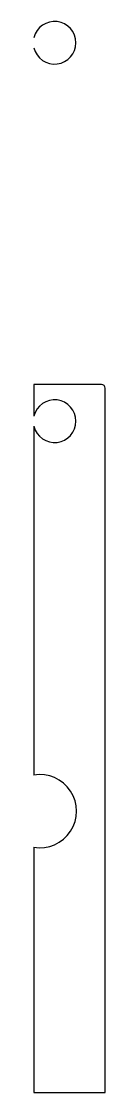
# Model space of a CAD drawing. Header units: millimetres. Extents: x 9 to 14.8, y -15.5 to 72.2.
import ezdxf

# ---------------------------------------------------------------- set-up
doc = ezdxf.new("R2010")
doc.units = ezdxf.units.MM
doc.layers.get('0').update_dxf_attribs({"linetype": 'CONTINUOUS'})

msp = doc.modelspace()

# ---------------------------------------------------------------- linework, layer by layer
for p, q in [((9, 42.5), (9, 39.915)), ((14.54, 42.5), (9, 42.5)), ((14.84, -15.5), (14.84, 42.2)), ((9, 39.085), (9, 10.508)), ((9, 4.592), (9, -15.5)), ((9, -15.5), (14.84, -15.5))]:
    msp.add_line(p, q)
for centre, radius, start, end in [((10.7, 70.5), 1.75, -166.27087, 166.27087), ((14.54, 42.2), 0.3, 0, 90), ((10.7, 39.5), 1.75, -166.27087, 166.27087), ((9.5, 7.55), 3, -99.59407, 99.59407)]:
    msp.add_arc(centre, radius, start, end)

doc.saveas('drawing.dxf')
